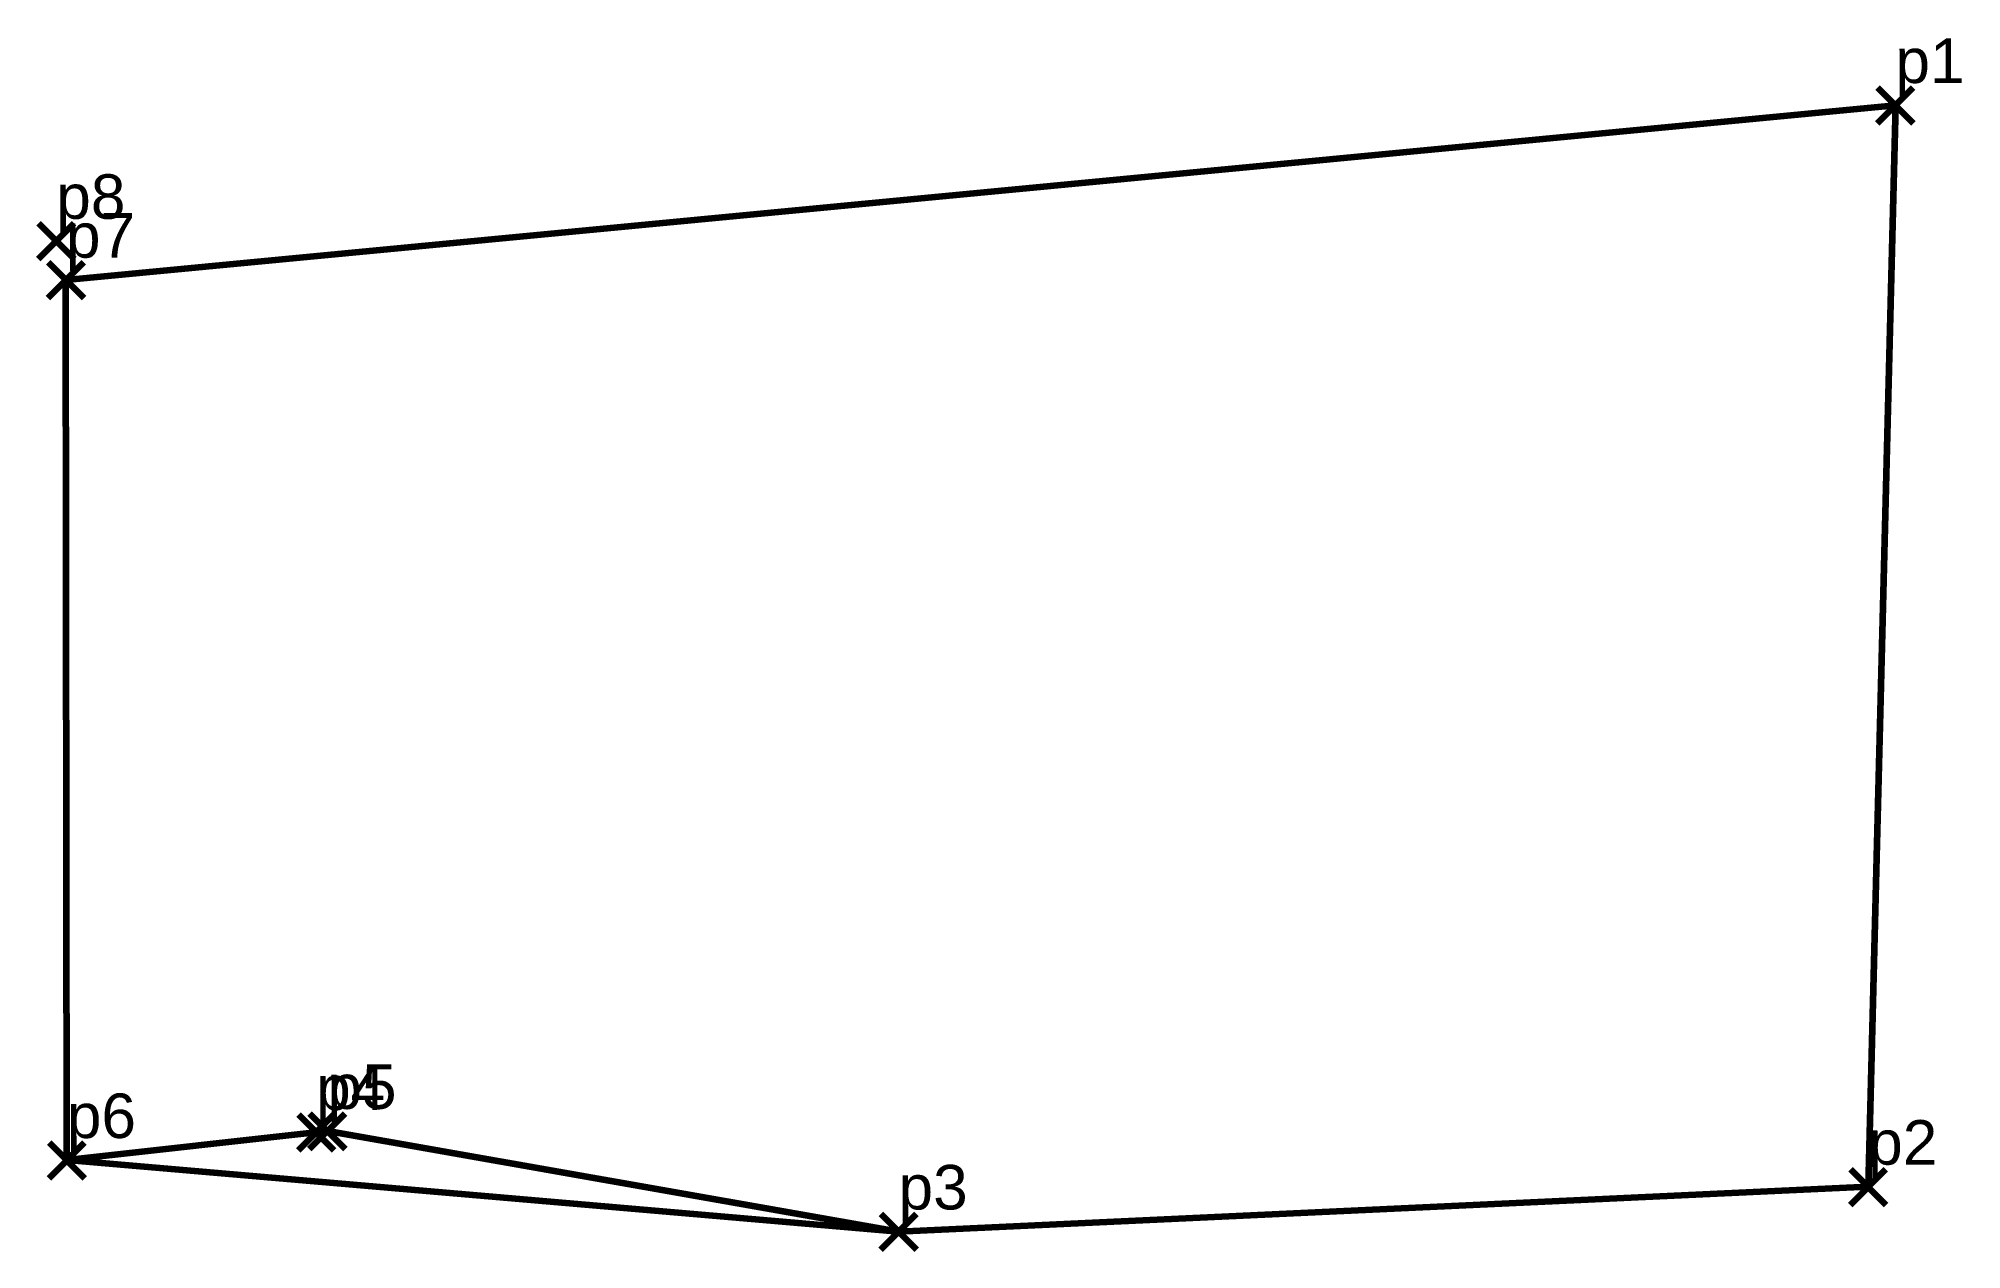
# Model space of a CAD drawing. Header units: millimetres. Extents: x 613481.3 to 613502.9, y 1317084.9 to 1317098.5.
import ezdxf

# ---------------------------------------------------------------- set-up
doc = ezdxf.new("R2010")
doc.units = ezdxf.units.MM
doc.header["$PDMODE"] = 3
doc.header["$PDSIZE"] = 0.2
doc.layers.get('0').update_dxf_attribs({"color": 1, "linetype": 'CONTINUOUS', "lineweight": 100})
doc.layers.add('Point', color=5, linetype='CONTINUOUS', lineweight=100)
doc.layers.add('Point_Name', color=1, linetype='CONTINUOUS', lineweight=100)
doc.styles.get("Standard").update_dxf_attribs({"font": 'arial.ttf', "width": 0.65})

msp = doc.modelspace()

# ---------------------------------------------------------------- linework, layer by layer
at = {"color": 3, "elevation": 69.127}
msp.add_lwpolyline([(613502.152, 1317097.754), (613501.846, 1317085.61), (613490.956, 1317085.107), (613484.541, 1317086.236), (613481.615, 1317085.909), (613481.605, 1317095.793), (613502.152, 1317097.754)], dxfattribs=at)
at = {"color": 5, "elevation": 69.127}
msp.add_lwpolyline([(613502.152, 1317097.754), (613501.846, 1317085.61), (613490.956, 1317085.107), (613481.615, 1317085.909), (613481.605, 1317095.793), (613502.152, 1317097.754)], dxfattribs=at)
at = {"layer": 'Point'}
for p in [(613502.152, 1317097.754, 69.127), (613481.496, 1317096.229, 69.071), (613481.605, 1317095.793, 67.577), (613484.415, 1317086.223, 69.722), (613484.541, 1317086.236, 69.701), (613481.615, 1317085.909, 67.882), (613501.846, 1317085.61, 69.397), (613490.956, 1317085.107, 67.168)]:
    msp.add_point(p, dxfattribs=at)

# ---------------------------------------------------------------- texts
at = {"layer": 'Point_Name'}
for s, p in [('p1', (613502.152, 1317098.004)), ('p8', (613481.496, 1317096.479)), ('p7', (613481.605, 1317096.043)), ('p4', (613484.415, 1317086.473)), ('p5', (613484.541, 1317086.486)), ('p6', (613481.615, 1317086.159)), ('p2', (613501.846, 1317085.86)), ('p3', (613490.956, 1317085.357))]:
    msp.add_text(s, height=0.5, dxfattribs=at).set_placement(p)

doc.saveas('drawing.dxf')
